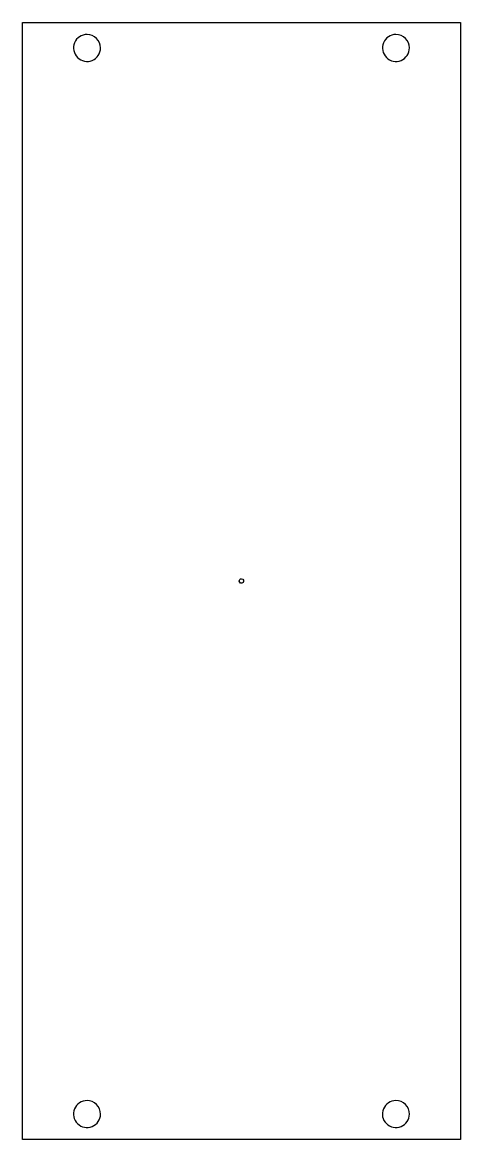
# Model space of a CAD drawing. Extents: x 0 to 50, y 169 to 297.
import ezdxf

# ---------------------------------------------------------------- set-up
doc = ezdxf.new("R2010")
doc.units = 0
doc.layers.add('edge_cuts', color=7, linetype='CONTINUOUS')

msp = doc.modelspace()

# ---------------------------------------------------------------- linework, layer by layer
at = {"layer": 'edge_cuts', "color": 7}
for points in [[(0.060983, 296.939025), (50.439035, 296.939025), (50.439035, 168.560975), (0.060983, 168.560975)], [(7.499997, 295.551516)], [(43.00172, 295.549342)], [(25.248989, 232.998818)], [(7.494874, 173.051495)], [(42.996532, 173.053945)]]:
    msp.add_lwpolyline(points, close=True, dxfattribs=at)
for points in [[(7.499997, 295.551516), (6.872468, 295.551516), (6.306729, 295.173501), (6.066584, 294.59374)], [(9.051512, 294.000001), (9.051512, 294.856879), (8.356875, 295.551516), (7.499997, 295.551516)], [(43.00172, 295.549342), (42.374191, 295.549342), (41.808452, 295.171327), (41.568307, 294.591565)], [(44.098807, 295.094913), (43.807841, 295.385879), (43.413207, 295.549342), (43.00172, 295.549342)], [(6.066584, 294.59374), (5.826439, 294.013978), (5.95918, 293.346644), (6.40291, 292.902914)], [(8.093736, 292.566588), (8.673498, 292.806733), (9.051512, 293.372471), (9.051512, 294.000001)], [(41.568307, 294.591565), (41.328162, 294.011804), (41.460903, 293.34447), (41.904633, 292.900739)], [(43.595459, 292.564413), (44.175221, 292.804558), (44.553235, 293.370297), (44.553235, 293.997826)], [(44.553235, 293.997826), (44.553235, 294.409314), (44.389772, 294.803948), (44.098807, 295.094913)], [(6.40291, 292.902914), (6.84664, 292.459184), (7.513975, 292.326442), (8.093736, 292.566588)], [(41.904633, 292.900739), (42.348363, 292.457009), (43.015698, 292.324268), (43.595459, 292.564413)], [(24.999896, 232.749059), (24.999896, 232.815299), (25.02614, 232.878826), (25.072854, 232.925665)], [(25.153665, 232.518311), (25.060586, 232.556969), (24.999896, 232.64804), (24.999896, 232.749059)], [(25.072854, 232.925665), (25.119568, 232.972504), (25.182925, 232.998818), (25.248989, 232.998818)], [(25.425124, 232.572452), (25.353884, 232.501021), (25.246745, 232.479653), (25.153665, 232.518311)], [(25.248989, 232.998818), (25.349737, 232.998818), (25.440566, 232.937966), (25.479121, 232.844637)], [(25.479121, 232.844637), (25.517675, 232.751309), (25.496364, 232.643883), (25.425124, 232.572452)], [(6.061461, 172.093719), (5.821316, 171.513958), (5.954057, 170.846623), (6.397787, 170.402893)], [(7.494874, 173.051495), (6.867345, 173.051495), (6.301606, 172.673481), (6.061461, 172.093719)], [(8.591961, 172.597067), (8.300995, 172.888032), (7.906361, 173.051495), (7.494874, 173.051495)], [(9.046389, 171.49998), (9.046389, 171.911467), (8.882926, 172.306101), (8.591961, 172.597067)], [(41.563119, 172.096169), (41.322974, 171.516408), (41.455715, 170.849073), (41.899445, 170.405343)], [(42.996532, 173.053945), (42.369003, 173.053945), (41.803264, 172.675931), (41.563119, 172.096169)], [(44.093619, 172.599517), (43.802653, 172.890482), (43.408019, 173.053945), (42.996532, 173.053945)], [(44.548047, 171.50243), (44.548047, 171.913917), (44.384584, 172.308551), (44.093619, 172.599517)], [(8.088613, 170.066567), (8.668375, 170.306712), (9.046389, 170.872451), (9.046389, 171.49998)], [(43.590271, 170.069017), (44.170033, 170.309162), (44.548047, 170.874901), (44.548047, 171.50243)], [(6.397787, 170.402893), (6.841517, 169.959163), (7.508852, 169.826422), (8.088613, 170.066567)], [(41.899445, 170.405343), (42.343175, 169.961613), (43.01051, 169.828872), (43.590271, 170.069017)]]:
    msp.add_open_spline(points, degree=3, dxfattribs=at)

doc.saveas('drawing.dxf')
